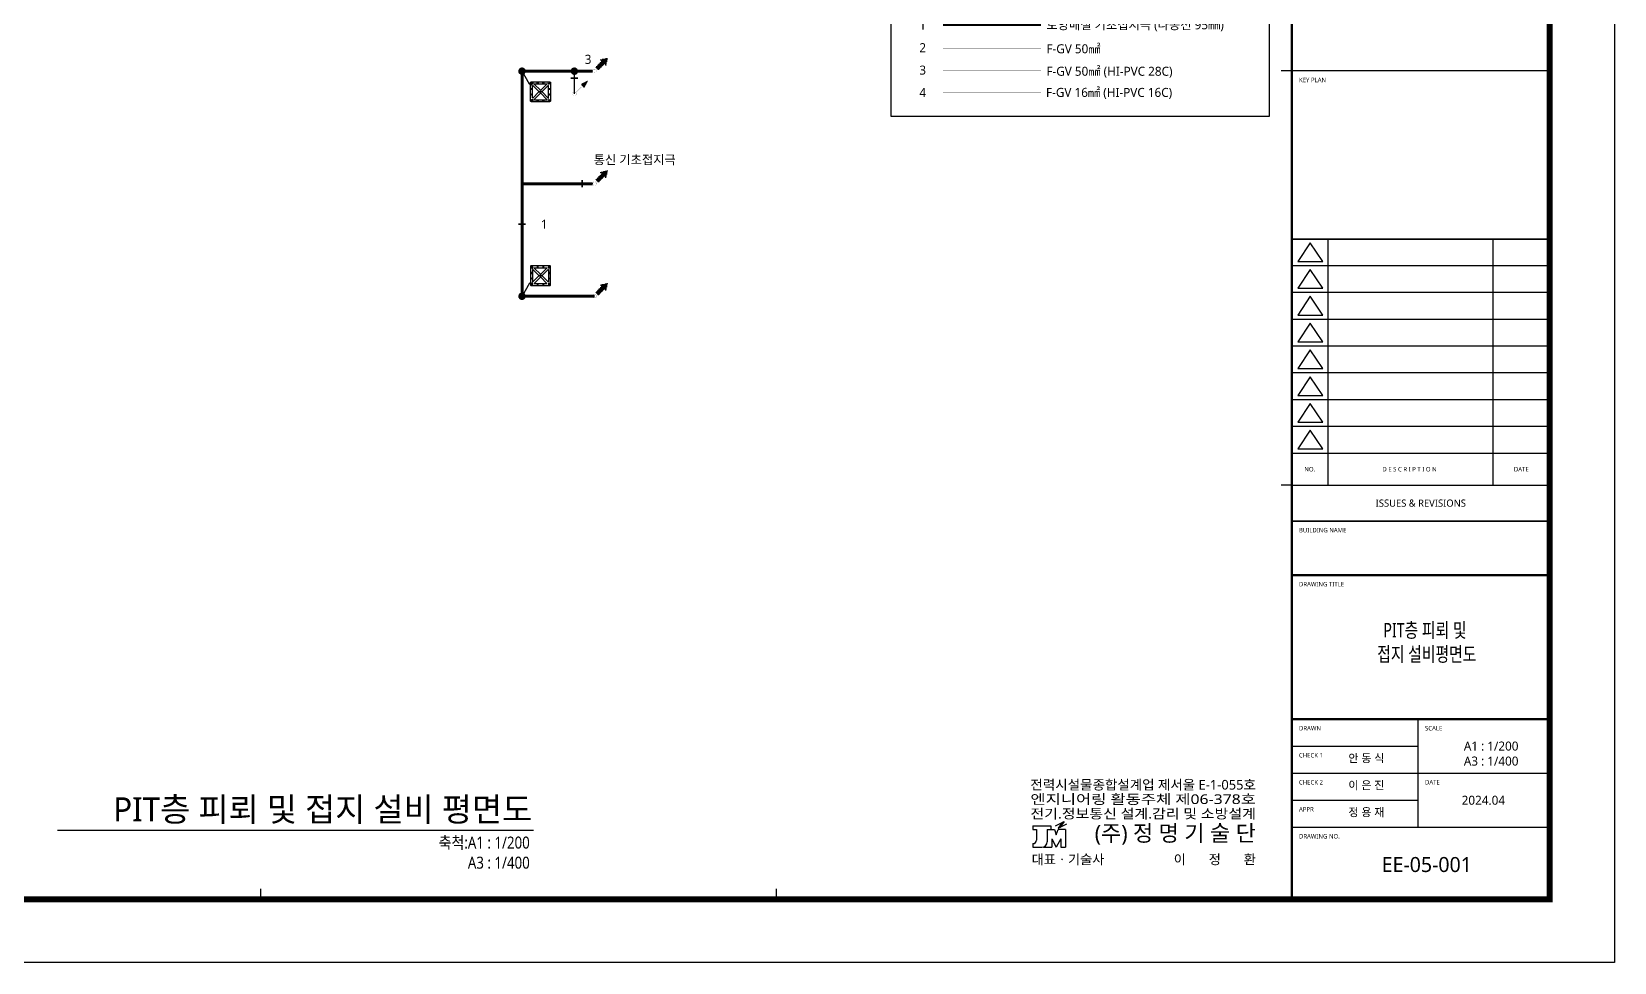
# Model space of a CAD drawing. Header units: millimetres. Extents: x -168600 to 672400, y 82 to 118882.
# Drawn here: x -105882 to -400, y 82 to 62099 of the extents above; entities that cross this region are included whole.
import ezdxf
from ezdxf.enums import TextEntityAlignment as Align

# ---------------------------------------------------------------- set-up
doc = ezdxf.new("R2010")
doc.units = ezdxf.units.MM
doc.header["$LTSCALE"] = 2000
for name, pattern in [('AM_ISO09W050', [22.5, 12, -1.5, 3, -1.5, 3, -1.5]), ('C2', [18.5, 13.5, -2, 1, -2]), ('PHANTOM', [25, 20, -1, 1, -1, 1, -1])]:
    doc.linetypes.add(name, pattern=pattern)
for name, color, linetype in [('arch', 8, 'Continuous'), ('KEC', 3, 'Continuous'), ('KEC-SYM', 3, 'Continuous'), ('KEC-TEXT', 6, 'Continuous'), ('S', 4, 'Continuous'), ('SYM', 3, 'Continuous'), ('TEXT', 3, 'Continuous'), ('TIT', 2, 'Continuous'), ('XR-SHEET(통신)$0$WD-E$0$WD', 6, 'Continuous'), ('XR-SHEET-SHT', 5, 'Continuous'), ('XR-SHEET-TEXT', 3, 'Continuous')]:
    doc.layers.add(name, color=color, linetype=linetype)
doc.layers.add('XR-SHEET-TEMP', color=171, linetype='Continuous', plot=False)
doc.styles.add('GHS', font='malgun.ttf')
doc.styles.add('XR-SHEET$0$XREF-Form$0$맑은고딕', font='malgun.ttf')
doc.styles.add('XR-SHEET(통신)$0$WD-E$0$GHS', font='malgun.ttf')
doc.styles.add('맑은고딕', font='malgun.ttf')
doc.styles.add('맑은고딕B', font='malgunbd.ttf')

# ---------------------------------------------------------------- blocks, each defined once
blk = doc.blocks.new('A$C73120EFD')
at = {"layer": 'XR-SHEET(통신)$0$WD-E$0$WD', "color": 4}
for p, q in [((-27546, 7102), (-27546, 6933)), ((-27546, 7102), (-26702, 7102)), ((-27546, 6933), (-27377, 6933)), ((-27377, 6933), (-27377, 6434)), ((-26871, 6933), (-26871, 6358)), ((-26871, 6933), (-26534, 6933)), ((-26702, 7102), (-26702, 6933)), ((-26534, 6933), (-26449, 6680)), ((-26494, 7105), (-26082, 7309)), ((-26449, 6680), (-26365, 6933)), ((-26165, 7268), (-26370, 6991)), ((-26370, 6991), (-25958, 7194)), ((-26370, 6991), (-26257, 7073)), ((-26027, 6933), (-26365, 6933)), ((-26349, 7019), (-26236, 7101)), ((-26328, 7047), (-26215, 7129)), ((-26314, 7018), (-26278, 7045)), ((-26308, 7075), (-26194, 7157)), ((-26082, 7309), (-26288, 7031)), ((-26287, 7103), (-26173, 7186)), ((-26266, 7131), (-26153, 7214)), ((-26245, 7160), (-26132, 7242)), ((-26224, 7188), (-26111, 7270)), ((-26203, 7216), (-26090, 7298)), ((-26183, 7244), (-26117, 7292)), ((-26027, 6933), (-26027, 6105)), ((-27546, 6273), (-27546, 6105)), ((-27546, 6273), (-27538, 6273)), ((-27546, 6105), (-27124, 6105)), ((-27052, 6115), (-27052, 6105)), ((-27052, 6105), (-26660, 6105)), ((-26660, 6490), (-26449, 6105)), ((-26660, 6490), (-26660, 6105)), ((-26238, 6490), (-26449, 6105)), ((-26238, 6490), (-26238, 6105)), ((-26238, 6105), (-26027, 6105))]:
    blk.add_line(p, q, dxfattribs=at)
for centre, radius in [((-27538, 6434), 160), ((-27124, 6358), 253)]:
    blk.add_arc(centre, radius, 270, 0, dxfattribs=at)
at = {"layer": 'XR-SHEET(통신)$0$WD-E$0$WD', "color": 4, "style": 'XR-SHEET(통신)$0$WD-E$0$GHS'}
for s, width, p, p2 in [('전력시설물종합설계업 제서울 E-1-055호', 0.877197, (-27655, 8791), (-17155, 8791)), ('엔지니어링 활동주체 제06-378호', 1.078185, (-27655, 8118), (-17155, 8118)), ('전기.정보통신 설계.감리 및 소방설계', 0.962199, (-27655, 7445), (-17155, 7445))]:
    blk.add_text(s, height=450, dxfattribs=dict(at, width=width)).set_placement(p, p2, align=Align.FIT)
for s, height, p in [('(주) 정 명 기 술 단', 750, (-17155, 6387)), ('이       정       환', 450, (-17155, 5315))]:
    blk.add_text(s, height=height, dxfattribs=at).set_placement(p, align=Align.RIGHT)
blk.add_text('대표ㆍ기술사 ', height=450, dxfattribs=at).set_placement((-27597, 5315))
blk = doc.blocks.new('XR-SHEET$0$XREF-Form$0$xr-form$0$TITLE')
at = {"layer": 'XR-SHEET-TEXT', "color": 4, "style": '맑은고딕B'}
for tag, height, p in [('TITLE1', 6, (776, 116.69)), ('TITLE4', 6, (776, 111.7)), ('TITLE2', 6, (776, 107.09)), ('TITLE5', 6, (776, 102.09)), ('TITLE3', 6, (776, 97.38)), ('A0.00', 7, (775.56, 32.33))]:
    blk.add_attdef(tag, text='', height=height, dxfattribs=at).set_placement(p, align=Align.MIDDLE_CENTER)
at = {"layer": 'XR-SHEET-TEXT', "color": 3, "style": 'XR-SHEET$0$XREF-Form$0$맑은고딕'}
for tag, p in [('NAME-1', (752.37, 76.33)), ('NAME-2', (752.37, 67.33)), ('NAME-3', (752.37, 58.33)), ('NAME-4', (752.37, 49.33))]:
    blk.add_attdef(tag, text='', height=2.7, dxfattribs=at).set_placement(p, align=Align.MIDDLE_LEFT)
for tag, p in [('SCALE-A1', (796.39, 73.17)), ('SCALE-A3', (796.39, 68.31)), ('DATE', (797.36, 53.01))]:
    blk.add_attdef(tag, text='', height=3, dxfattribs=at).set_placement(p, align=Align.MIDDLE)
blk = doc.blocks.new('XR-FORM-EE', base_point=(461, 408))
at = {"layer": 'XR-SHEET-SHT', "color": 5}
for p, q in [((163900, 59400), (146700, 59400)), ((163900, 48198), (146700, 48198)), ((149100, 48198), (149100, 31800)), ((160100, 48198), (160100, 31800)), ((163900, 46413), (146700, 46413)), ((163900, 44628), (146700, 44628)), ((163900, 42844), (146700, 42844)), ((163900, 41059), (146700, 41059)), ((163900, 39274), (146700, 39274)), ((163900, 37489), (146700, 37489)), ((163900, 35705), (146700, 35705)), ((146700, 33920), (163900, 33920)), ((146700, 31800), (163900, 31800)), ((146700, 25800), (163900, 25800)), ((155100, 16200), (155100, 9000)), ((146700, 14400), (155100, 14400)), ((146700, 12600), (163900, 12600)), ((146700, 10800), (155100, 10800)), ((146700, 9000), (163900, 9000))]:
    blk.add_line(p, q, dxfattribs=at)
blk.add_lwpolyline([(0, 118800), (168200, 118800), (168200, 0), (0, 0)], close=True, dxfattribs=at)
at = {"layer": 'XR-SHEET-SHT', "color": 5, "const_width": 400}
blk.add_lwpolyline([(9300, 114600), (163900, 114600), (163900, 4200), (9300, 4200)], close=True, dxfattribs=at)
at = {"layer": 'XR-SHEET-SHT', "color": 5}
for points, const_width in [([(146700, 114600), (146700, 4200)], 160), ([(146700, 48198), (163900, 48198)], 114), ([(146700, 29400), (163900, 29400)], 114), ([(146700, 25800), (163900, 25800)], 160), ([(146700, 25800), (163900, 25800)], 140), ([(146700, 16200), (163900, 16200)], 160)]:
    blk.add_lwpolyline(points, dxfattribs=dict(at, const_width=const_width))
at = {"layer": 'XR-SHEET-SHT', "color": 5, "flags": 128}
for points in [[(147937, 47949), (147097, 46700), (148777, 46700)], [(147937, 46165), (147097, 44915), (148777, 44915)], [(147937, 44380), (147097, 43131), (148777, 43131)], [(147937, 42595), (147097, 41346), (148777, 41346)], [(147937, 40810), (147097, 39561), (148777, 39561)], [(147937, 39026), (147097, 37776), (148777, 37776)], [(147937, 37241), (147097, 35992), (148777, 35992)], [(147937, 35456), (147097, 34207), (148777, 34207)]]:
    blk.add_lwpolyline(points, close=True, dxfattribs=at)
at = {"layer": 'XR-SHEET-TEMP'}
for p, q in [((146700, 59400), (146000, 59400)), ((146700, 31800), (146000, 31800)), ((78000, 4200), (78000, 4900)), ((112350, 4200), (112350, 4900))]:
    blk.add_line(p, q, dxfattribs=at)
at = {"layer": 'S', "xscale": 1.431220871780062, "yscale": 1.431220896772468, "zscale": 1.431220886775505}
blk.add_blockref('A$C73120EFD', (168863, -1070), dxfattribs=at)
at = {"layer": 'XR-SHEET-TEXT', "color": 3}
ref = blk.add_blockref('XR-SHEET$0$XREF-Form$0$xr-form$0$TITLE', (0, -297), dxfattribs=dict(at, xscale=200, yscale=200, zscale=200))
ref.add_attrib('NAME-2', '안 동 식', dxfattribs={"color": 3, "height": 540, "style": '맑은고딕'}).set_placement((150474, 13169), align=Align.BOTTOM_LEFT)
ref.add_attrib('NAME-3', '이 은 진', dxfattribs={"color": 3, "height": 540, "style": '맑은고딕'}).set_placement((150474, 11369), align=Align.BOTTOM_LEFT)
ref.add_attrib('NAME-4', '정 용 재', dxfattribs={"color": 3, "height": 540, "style": '맑은고딕'}).set_placement((150474, 9569), align=Align.BOTTOM_LEFT)
ref.add_attrib('DATE', '2024.04', dxfattribs={"color": 3, "height": 600, "style": '맑은고딕'}).set_placement((159471, 10800), align=Align.MIDDLE)
at = {"layer": 'XR-SHEET-SHT', "color": 7, "style": 'XR-SHEET$0$XREF-Form$0$맑은고딕'}
for s, p in [('KEY PLAN', (147180, 58800)), ('BUILDING NAME', (147180, 28800)), ('DRAWING TITLE', (147180, 25200)), ('DRAWN', (147180, 15600)), ('SCALE', (155580, 15600)), ('CHECK 1', (147180, 13800)), ('CHECK 2', (147180, 12000)), ('DATE', (155580, 12000)), ('APPR', (147180, 10200)), ('DRAWING NO.', (147180, 8400))]:
    blk.add_text(s, height=300, dxfattribs=at).set_placement(p, align=Align.MIDDLE_LEFT)
for s, height, p in [('NO.', 300, (147900, 32860)), ('D E S C R I P T I O N ', 300, (154600, 32860)), ('DATE', 300, (162000, 32860)), ('ISSUES & REVISIONS', 480, (155300, 30600))]:
    blk.add_text(s, height=height, dxfattribs=at).set_placement(p, align=Align.MIDDLE_CENTER)
blk = doc.blocks.new('접속점 (본딩)')
at = {"layer": 'KEC-SYM'}
h = blk.add_hatch(color=1, dxfattribs=at)
h.dxf.hatch_style = 1
h.paths.add_polyline_path([(125, 0, 1), (-125, 0, 1)])
at = {"layer": 'KEC-SYM', "color": 1, "const_width": 2}
for points in [[(125, 0, 1), (-125, 0)], [(125, 0, -1), (-125, 0)]]:
    blk.add_lwpolyline(points, format="xyb", dxfattribs=at)
blk = doc.blocks.new('STS 316 접지판')
at = {"layer": 'KEC-SYM'}
h = blk.add_hatch(color=6, dxfattribs=at)
h.set_gradient(color1=(255, 0, 255), color2=(255, 0, 255), tint=1, name='SPHERICAL')
h.paths.add_polyline_path([(-210, 232, 1), (-254, 232, 1)])
h.paths.add_polyline_path([(-61, 249, 1), (-94, 249, 1)])
h.paths.add_polyline_path([(94, 249, 1), (61, 249, 1)])
h.paths.add_polyline_path([(254, 232, 1), (210, 232, 1)])
h.paths.add_polyline_path([(265, -77, 1), (232, -77, 1)])
h.paths.add_polyline_path([(265, 77, 1), (232, 77, 1)])
h.paths.add_polyline_path([(-61, -249, 1), (-94, -249, 1)])
h.paths.add_polyline_path([(94, -249, 1), (61, -249, 1)])
h.paths.add_polyline_path([(254, -232, 1), (210, -232, 1)])
h.paths.add_polyline_path([(-210, -232, 1), (-254, -232, 1)])
h.paths.add_polyline_path([(-232, -77, 1), (-265, -77, 1)])
h.paths.add_polyline_path([(-232, 77, 1), (-265, 77, 1)])
h.paths.add_polyline_path([(22, 0, 1), (-22, 0, 1)])
h = blk.add_hatch(color=6, dxfattribs=at)
h.set_gradient(color1=(255, 0, 255), color2=(255, 0, 255), tint=1, name='SPHERICAL')
h.paths.add_polyline_path([(-232, -77, 1), (-265, -77, 1)])
h.paths.add_polyline_path([(-232, 77, 1), (-265, 77, 1)])
h.paths.add_polyline_path([(-210, 232, 1), (-254, 232, 1)])
h.paths.add_polyline_path([(-61, 249, 1), (-94, 249, 1)])
h.paths.add_polyline_path([(94, 249, 1), (61, 249, 1)])
h.paths.add_polyline_path([(22, 0, 1), (-22, 0, 1)])
h.paths.add_polyline_path([(254, 232, 1), (210, 232, 1)])
h = blk.add_hatch(color=6, dxfattribs=at)
h.set_gradient(color1=(132, 132, 132), one_color=1, tint=1, name='SPHERICAL')
h.paths.add_polyline_path([(22, 0, 1), (-22, 0, 1)])
at = {"layer": 'KEC-SYM', "color": 6}
for points in [[(-254, 276), (254, 276, -0.414214), (276, 254), (276, -254, -0.414214), (254, -276), (-254, -276, -0.414214), (-276, -254), (-276, 254, -0.414214), (-254, 276, 0.033225)], [(-221, -169), (-221, 169, -0.668179), (-212, 173), (-43, 4, -0.414214), (-43, -4), (-212, -173, -0.668179), (-221, -169, -0.016281)], [(-169, 221), (169, 221, -0.668179), (173, 212), (4, 43, -0.414214), (-4, 43), (-173, 212, -0.668179), (-169, 221, -0.016281)], [(221, -169), (221, 169, 0.668179), (212, 173), (43, 4, 0.414214), (43, -4), (212, -173, 0.668179), (221, -169, 0.016281)], [(-169, -221), (169, -221, 0.668179), (173, -212), (4, -43, 0.414214), (-4, -43), (-173, -212, 0.668179), (-169, -221, 0.016281)]]:
    blk.add_lwpolyline(points, format="xyb", dxfattribs=at)
for centre, radius in [((-249, 77), 16.6), ((-232, 232), 22.1), ((-78, 249), 16.6), ((0, 0), 22.1), ((78, 249), 16.6), ((232, 232), 22.1), ((249, 77), 16.6), ((-249, -77), 16.6), ((-232, -232), 22.1), ((-78, -249), 16.6), ((78, -249), 16.6), ((232, -232), 22.1), ((249, -77), 16.6)]:
    blk.add_circle(centre, radius, dxfattribs=at)
blk = doc.blocks.new('STS 316 접지판 set')
at = {"layer": 'KEC-SYM', "color": 4, "linetype": 'AM_ISO09W050', "ltscale": 0.12}
blk.add_line((250, -433), (0, 0), dxfattribs=at)
at = {"layer": 'KEC-SYM', "color": 4, "linetype": 'PHANTOM', "ltscale": 5}
blk.add_arc((290, -405), 48.6, 215.2746, 357.4018, dxfattribs=at)
at = {"layer": 'KEC-SYM', "color": 0}
blk.add_blockref('접속점 (본딩)', (0, 0), dxfattribs=at)
at = {"layer": 'KEC-SYM', "color": 6, "xscale": 1.2, "yscale": 1.2, "zscale": 1.2}
blk.add_blockref('STS 316 접지판', (617, -686), dxfattribs=at)
blk = doc.blocks.new('입상입하1')
at = {"layer": 'KEC-SYM'}
h = blk.add_hatch(dxfattribs=at)
h.set_pattern_fill('ANSI31', color=6, scale=50, angle=135)
h.set_pattern_definition([(180, (845993.8846, 610394.13), (-1e-14, -6.25), [])])
h.paths.add_polyline_path([(432, 432), (321, 228), (229, 321)])
at = {"layer": 'KEC-SYM', "color": 6, "const_width": 3.93}
blk.add_lwpolyline([(0, 61, -1), (0, -61, -1), (0, 61)], format="xyb", dxfattribs=at)
for points in [[(43, 43), (275, 275)], [(434, 433), (322, 227), (229, 321), (434, 433)]]:
    blk.add_lwpolyline(points, dxfattribs=at)
blk = doc.blocks.new('구조체접속')
at = {"layer": 'KEC-SYM'}
h = blk.add_hatch(dxfattribs=at)
h.set_pattern_fill('ANGLE', color=6, scale=200)
h.set_pattern_definition([(0, (0, 0), (0, 55), [40, -15]), (90, (0, 0), (-55, 3e-15), [40, -15])])
h.paths.add_polyline_path([(-168, 168), (-168, -168), (168, -168), (168, 168)])
at = {"layer": 'KEC-SYM', "color": 6}
for p, q in [((166, 168), (168, 166)), ((-168, -166), (-166, -168))]:
    blk.add_line(p, q, dxfattribs=at)
at = {"layer": 'KEC-SYM', "color": 6, "const_width": 2}
blk.add_lwpolyline([(168, 168), (-168, 168), (-168, -168), (168, -168)], close=True, dxfattribs=at)
blk = doc.blocks.new('피뢰접지단자함')
at = {"layer": 'KEC-SYM'}
h = blk.add_hatch(color=6, dxfattribs=at)
h.dxf.hatch_style = 1
h.paths.add_polyline_path([(-291, 228), (-291, -228), (291, -228), (291, 228)])
h.paths.add_polyline_path([(-264, 201), (-264, -201), (264, -201), (264, 201)], flags=0)
h.paths.add_polyline_path([(-264, 201), (-264, -201), (264, -201), (264, 201)], flags=0)
h.paths.add_polyline_path([(-264, 201), (-264, -201), (264, -201), (264, 201)], flags=16)
h = blk.add_hatch(color=6, dxfattribs=at)
h.dxf.hatch_style = 1
h.paths.add_polyline_path([(-264, 201), (-264, -201), (264, -201), (264, 201)], flags=17)
h.paths.add_polyline_path([(-264, 201), (-264, -201), (264, -201), (264, 201)], flags=0)
h.paths.add_polyline_path([(-264, 201), (-264, -201), (264, -201), (264, 201)], flags=17)
h = blk.add_hatch(color=6, dxfattribs=at)
h.dxf.hatch_style = 1
h.paths.add_polyline_path([(-264, 201), (-264, -201), (264, -201), (264, 201)], flags=17)
h.paths.add_polyline_path([(-264, 201), (-264, -201), (264, -201), (264, 201)], flags=0)
h.paths.add_polyline_path([(-264, 201), (-264, -201), (264, -201), (264, 201)], flags=17)
h = blk.add_hatch(color=6, dxfattribs=at)
h.dxf.hatch_style = 1
h.paths.add_polyline_path([(-264, 201), (-264, -201), (264, -201), (264, 201)], flags=17)
h.paths.add_polyline_path([(-264, 201), (-264, -201), (264, -201), (264, 201)], flags=0)
h.paths.add_polyline_path([(-264, 201), (-264, -201), (264, -201), (264, 201)], flags=17)
at = {"layer": 'KEC-SYM', "color": 6}
blk.add_lwpolyline([(-291, 228), (291, 228), (291, -228), (-291, -228)], close=True, dxfattribs=at)
blk.add_lwpolyline([(264, 201), (-264, 201), (264, 201), (264, -201), (-264, -201), (-264, 201)], dxfattribs=at)
at = {"layer": 'KEC-SYM', "color": 6, "style": '맑은고딕'}
for s, height, p in [('G', 300, (-30, 0)), ('L', 156, (146, -72))]:
    blk.add_text(s, height=height, dxfattribs=at).set_placement(p, align=Align.MIDDLE)
blk = doc.blocks.new('전력접지단자함')
at = {"layer": 'KEC-SYM'}
h = blk.add_hatch(color=6, dxfattribs=at)
h.dxf.hatch_style = 1
h.paths.add_polyline_path([(-291, 228), (-291, -228), (291, -228), (291, 228)])
h.paths.add_polyline_path([(-264, 201), (-264, -201), (264, -201), (264, 201)], flags=0)
h.paths.add_polyline_path([(-264, 201), (-264, -201), (264, -201), (264, 201)], flags=0)
h.paths.add_polyline_path([(-264, 201), (-264, -201), (264, -201), (264, 201)], flags=16)
at = {"layer": 'KEC-SYM', "color": 6}
blk.add_lwpolyline([(-291, 228), (291, 228), (291, -228), (-291, -228)], close=True, dxfattribs=at)
blk.add_lwpolyline([(264, 201), (-264, 201), (264, 201), (264, -201), (-264, -201), (-264, 201)], dxfattribs=at)
at = {"layer": 'KEC-SYM', "color": 6, "style": '맑은고딕'}
for s, height, p in [('G', 300, (-30, 0)), ('E', 156, (148, -72))]:
    blk.add_text(s, height=height, dxfattribs=at).set_placement(p, align=Align.MIDDLE)
blk = doc.blocks.new('통신접지단자함')
at = {"layer": 'KEC-SYM'}
h = blk.add_hatch(color=6, dxfattribs=at)
h.dxf.hatch_style = 1
h.paths.add_polyline_path([(-291, 228), (-291, -228), (291, -228), (291, 228)])
h.paths.add_polyline_path([(-264, 201), (-264, -201), (264, -201), (264, 201)], flags=0)
h.paths.add_polyline_path([(-264, 201), (-264, -201), (264, -201), (264, 201)], flags=0)
h.paths.add_polyline_path([(-264, 201), (-264, -201), (264, -201), (264, 201)], flags=16)
at = {"layer": 'KEC-SYM', "color": 6}
blk.add_lwpolyline([(-291, 228), (291, 228), (291, -228), (-291, -228)], close=True, dxfattribs=at)
blk.add_lwpolyline([(264, 201), (-264, 201), (264, 201), (264, -201), (-264, -201), (-264, 201)], dxfattribs=at)
at = {"layer": 'KEC-SYM', "color": 6, "style": '맑은고딕'}
for s, height, p in [('G', 300, (-30, 0)), ('T', 156, (148, -72))]:
    blk.add_text(s, height=height, dxfattribs=at).set_placement(p, align=Align.MIDDLE)
blk = doc.blocks.new('장비접지단자함')
at = {"layer": 'KEC-SYM', "color": 6}
blk.add_lwpolyline([(-581, 456), (581, 456), (581, -456), (-581, -456)], close=True, dxfattribs=at)
blk.add_lwpolyline([(527, 402), (-527, 402), (527, 402), (527, -402), (-527, -402), (-527, 402)], dxfattribs=at)
at = {"layer": 'KEC-SYM', "color": 6, "style": '맑은고딕'}
blk.add_text('G', height=600, dxfattribs=at).set_placement((0, 0), align=Align.MIDDLE)
blk = doc.blocks.new('wqegqadsd')
at = {"color": 254}
for points in [[(0, 902), (0, -28594), (25200, -28594), (25200, 902)], [(0, -30094), (0, -55836), (25200, -55836), (25200, -30094)]]:
    blk.add_wipeout(points, dxfattribs=at).dxf.layer = 'SYM'
at = {"layer": 'SYM'}
h = blk.add_hatch(color=256, dxfattribs=at)
edge = h.paths.add_edge_path()
edge.add_line((0, -637), (0, -915))
edge.add_arc((461, -637), 538, 211.04827, 270)
edge.add_line((461, -1175), (11354, -1175))
edge.add_arc((11457, 1290), 2467, 267.60811, 310.71777)
edge.add_line((13067, -580), (14549, 902))
edge.add_line((14549, 902), (14278, 902))
edge.add_line((14278, 902), (12931, -445))
edge.add_arc((11339, 1170), 2268, 270.3911, 314.6089, ccw=False)
edge.add_line((11354, -1098), (461, -1098))
edge.add_arc((461, -637), 461, 180, 270, ccw=False)
h = blk.add_hatch(color=256, dxfattribs=at)
edge = h.paths.add_edge_path()
edge.add_line((0, -31632), (0, -31910))
edge.add_arc((461, -31632), 538, 211.04827, 270)
edge.add_line((461, -32171), (11354, -32171))
edge.add_arc((11457, -29706), 2467, 267.60811, 310.71777)
edge.add_line((13067, -31576), (14549, -30094))
edge.add_line((14549, -30094), (14278, -30094))
edge.add_line((14278, -30094), (12931, -31440))
edge.add_arc((11339, -29826), 2268, 270.3911, 314.6089, ccw=False)
edge.add_line((11354, -32093), (461, -32093))
edge.add_arc((461, -31632), 461, 180, 270, ccw=False)
for points in [[(13323, -721), (14945, 902), (25200, 902), (25200, -28594), (0, -28594), (0, -1535), (11321, -1535, 0.0954038), (12403, -1327, 0.1015809), (13323, -721, -0.4142136)], [(0, -637, 0.4142136), (461, -1098), (11354, -1098, 0.1953667), (12931, -445), (14278, 902)], [(14278, 902), (0, 902), (0, -637, 0.4142136), (461, -1098), (11354, -1098, 0.1953667), (12931, -445), (14278, 902)], [(0, -637), (0, -915, 0.2630528), (461, -1175), (11354, -1175, 0.1903517), (13067, -580)], [(13323, -31716), (14945, -30094), (25200, -30094), (25200, -55836), (0, -55836), (0, -32531), (11321, -32531, 0.0954038), (12403, -32322, 0.1015809), (13323, -31716, -0.4142136)], [(0, -31632, 0.4142136), (461, -32093), (11354, -32093, 0.1953667), (12931, -31440), (14278, -30094)], [(14278, -30094), (0, -30094), (0, -31632, 0.4142136), (461, -32093), (11354, -32093, 0.1953667), (12931, -31440), (14278, -30094)], [(0, -31632), (0, -31910, 0.2630528), (461, -32171), (11354, -32171, 0.1903517), (13067, -31576)]]:
    blk.add_lwpolyline(points, format="xyb", dxfattribs=at)
at = {"layer": 'SYM', "style": 'GHS'}
for s, p in [('접지설비 개요 및 특기사항', (6152, -98)), ('접지설비 범례', (6152, -31094))]:
    blk.add_text(s, height=600, dxfattribs=at).set_placement(p, align=Align.MIDDLE_CENTER)
at = {"color": 6}
for points in [[(600, -2135), (24600, -2135), (24600, -27993), (600, -27993)], [(600, -33130), (24600, -33130), (24600, -55236), (600, -55236)]]:
    blk.add_wipeout(points, dxfattribs=at).dxf.layer = 'KEC-TEXT'
for points in [[(600, -2135), (24600, -2135), (24600, -27993), (600, -27993)], [(600, -33131), (24600, -33131), (24600, -55236), (600, -55236)]]:
    blk.add_wipeout(points, dxfattribs=at).dxf.layer = 'KEC-TEXT'
at = {"layer": 'KEC-SYM', "color": 6, "linetype": 'AM_ISO09W050', "ltscale": 0.1, "const_width": 200}
blk.add_lwpolyline([(3457, -49705), (9991, -49705)], dxfattribs=at)
at = {"layer": 'KEC-SYM', "color": 6, "linetype": 'C2', "ltscale": 0.05, "const_width": 20}
for points in [[(3457, -51302), (9991, -51302)], [(3457, -52800), (9991, -52800)], [(3457, -54209), (9991, -54209)]]:
    blk.add_lwpolyline(points, dxfattribs=at)
at = {"layer": 'KEC-TEXT', "color": 6}
blk.add_line((3800, -33131), (3800, -48731), dxfattribs=at)
for points in [[(5400, -2135), (5400, -15735)], [(600, -3735), (24600, -3735)], [(600, -6735), (24600, -6735)], [(600, -9735), (24600, -9735)], [(600, -12735), (24600, -12735)], [(600, -15735), (24600, -15735)], [(600, -15735), (24600, -15735)], [(600, -34731), (24600, -34731)], [(600, -36731), (24600, -36731)], [(600, -38731), (24600, -38731)], [(600, -40731), (24600, -40731)], [(600, -42731), (24600, -42731)], [(600, -44731), (24600, -44731)], [(600, -46731), (24600, -46731)], [(600, -48731), (24600, -48731)]]:
    blk.add_lwpolyline(points, dxfattribs=at)
at = {"layer": 'KEC'}
blk.add_blockref('장비접지단자함', (2200, -45731), dxfattribs=at)
at = {"layer": 'KEC-SYM', "color": 0}
for name, p, xscale, yscale, zscale in [('STS 316 접지판', (2200, -35731), 2.4, 2.4, 2.4), ('구조체접속', (2200, -37731), 1.6, 1.6, 1.6), ('피뢰접지단자함', (2200, -39731), 2, 2, 2), ('전력접지단자함', (2200, -41731), 2, 2, 2), ('통신접지단자함', (2200, -43731), 2, 2, 2), ('입상입하1', (1383, -47999), 2, 2, 2)]:
    blk.add_blockref(name, p, dxfattribs=dict(at, xscale=xscale, yscale=yscale, zscale=zscale))
at = {"layer": 'KEC-SYM', "color": 0, "xscale": 2, "yscale": 2, "zscale": 2, "rotation": 180}
blk.add_blockref('입상입하1', (3118, -47362), dxfattribs=at)
at = {"layer": 'SYM', "style": 'GHS'}
for s, p in [('적 용 기 준', (890, -2955)), ('내   용', (13725, -2955)), ('표         준', (845, -5248)), ('한국전기설비규정(KEC) 140 접지시스템,', (5800, -4644)), ('KS C IEC 60364, KS C IEC 62305', (5786, -5844)), ('전력접지 (최대 허용 값 이내의 접촉 및 보폭전압)', (5800, -7326)), ('방         식', (845, -8255)), ('통신 및 피뢰접지 (10Ω 이하)', (5800, -8277)), ('진동실험,노이즈,챔버룸,정전기 접지 (10Ω 이하)', (5800, -9250)), ('MESH: 나동선 70㎟', (5800, -10624)), ('접 지 형 태', (890, -11261)), ('Rod: STS 316 접지판(500㎜ x 500㎜)', (5800, -11824)), ('기초/기둥철근 또는 철골 구조체 접속,', (5800, -13629)), ('등전위접속', (913, -14255)), ('금속배관(수도관, 가스관, 기계배관 등) 접속', (5776, -14829)), ('1. STS 316 접지판', (1236, -16492)), ('- STS 316 접지판은 STS 316 재질의 제품을 사용한다.', (1236, -17435)), ('2. 피뢰인하도선을 자연적 구성부재인 철골 또는 철근 등을', (1236, -18663)), ('이용하는 경우에는 접지전극과 수뢰부 사이의 전기저항이', (1236, -19663)), ('0.2 Ω 이하로 확보되어야 하며 구조체 접속방법을 따른다.', (1236, -20663)), ('3. 접지저항값 설계기준', (1236, -21921)), ('- 부식, 건조 및 동결 등 대지환경 변화에 충족하여야 한다.', (1236, -22921)), ('- 인체감전보호를 위한 값과 전기설비의 기계적 요구에 의한', (1236, -23921)), ('값을 만족하여야 한다.', (1236, -24921)), ('4. Test Rod의 위치는 현장 여건에 따라 변경될 수 있으며', (1236, -26063)), ('Test Rod간 거리는 10m 이상 이격 시켜 시공한다.', (1236, -27063)), ('구  분', (1072, -33941)), ('내   용', (12925, -33950)), ('STS 316 접지판(500㎜ x 500㎜)', (4200, -35719)), ("'구조체'접속 (철근 및 철골 접속)", (4200, -37724)), ('피뢰접지 단자함', (4200, -39756)), ('전력접지 단자함', (4200, -41756)), ('통신접지 단자함', (4200, -43756)), ('접지 단자함(진동실험,노이즈,챔버룸,정전기)', (4200, -45756)), ('입상, 입하', (4200, -47719)), ('토양매설 기초접지극 (나동선 95㎟)', (10346, -49725)), ('F-GV 50㎟', (10346, -51322)), ('F-GV 50㎟ (HI-PVC 28C)', (10346, -52820)), ('F-GV 16㎟ (HI-PVC 16C)', (10322, -54229))]:
    blk.add_text(s, height=600, dxfattribs=at).set_placement(p, align=Align.MIDDLE_LEFT)
at = {"color": 6}
for points in [[(1556, -51559), (1556, -50910), (2118, -50585), (2680, -50910), (2680, -51559), (2118, -51883)], [(1556, -54555), (1556, -53906), (2118, -53581), (2680, -53906), (2680, -54555), (2118, -54880)]]:
    blk.add_wipeout(points, dxfattribs=at).dxf.layer = 'SYM'
at = {"layer": 'SYM', "style": 'GHS'}
for s, p in [('2', (1880, -51250)), ('4', (1880, -54241))]:
    blk.add_text(s, height=600, dxfattribs=at).set_placement(p, align=Align.MIDDLE_LEFT)
at = {"color": 6}
for points in [[(1556, -50061), (1556, -49412), (2118, -49087), (2680, -49412), (2680, -50061), (2118, -50385)], [(1556, -53057), (1556, -52408), (2118, -52083), (2680, -52408), (2680, -53057), (2118, -53381)]]:
    blk.add_wipeout(points, dxfattribs=at).dxf.layer = 'SYM'
at = {"layer": 'SYM', "style": 'GHS'}
for s, p in [('1', (1880, -49752)), ('3', (1880, -52743))]:
    blk.add_text(s, height=600, dxfattribs=at).set_placement(p, align=Align.MIDDLE_LEFT)
blk = doc.blocks.new('입상입하3')
at = {"layer": 'KEC-SYM'}
h = blk.add_hatch(dxfattribs=at)
h.set_pattern_fill('ANGLE', color=6, scale=100)
h.set_pattern_definition([(0, (12838258.34, 1900376.315), (0, 27.5), [20, -7.5]), (90, (12838258.34, 1900376.315), (-27.5, 2e-15), [20, -7.5])])
h.paths.add_polyline_path([(39, 124), (124, 39), (326, 242), (377, 192), (433, 433), (192, 377), (242, 326)])
at = {"layer": 'KEC-SYM', "color": 6, "const_width": 3.93}
blk.add_lwpolyline([(0, 61, -1), (0, -61, -1), (0, 61)], format="xyb", dxfattribs=at)
blk.add_lwpolyline([(377, 192), (326, 242), (124, 39), (39, 124), (242, 326), (192, 377), (433, 433)], close=True, dxfattribs=at)

msp = doc.modelspace()

# ---------------------------------------------------------------- linework, layer by layer
at = {"layer": 'KEC', "color": 6, "linetype": 'AM_ISO09W050', "const_width": 200}
for points in [[(-68359.3, 44465), (-73200, 44465), (-73200, 59465), (-68481.9, 59465)], [(-68481.9, 51965), (-73200, 51965)]]:
    msp.add_lwpolyline(points, dxfattribs=at)
at = {"layer": 'KEC', "color": 6, "linetype": 'C2', "ltscale": 0.5}
msp.add_lwpolyline([(-69710, 57952.3), (-69710, 59465)], dxfattribs=at)
at = {"layer": 'KEC-TEXT', "color": 6}
msp.add_lwpolyline([(-68574.3, 53586.5, 0, 0, 0), (-69189.4, 53586.5, 0, 0, 0), (-69189.4, 52205.3, 102.7, 102.7, 0), (-69189.4, 51724.7, 0, 0, 0)], format="xyseb", dxfattribs=at)
at = {"layer": 'TIT'}
msp.add_line((-104154.9, 8900), (-72430.4, 8900), dxfattribs=at)

# ---------------------------------------------------------------- block references
at = {"layer": 'arch'}
msp.add_blockref('XR-FORM-EE', (-168139, 490.7), dxfattribs=at)
at = {"layer": 'KEC-SYM', "color": 6, "xscale": 2, "yscale": 2, "zscale": 2}
for name, p in [('STS 316 접지판 set', (-73200, 59465)), ('입상입하3', (-68359.3, 44473.2))]:
    msp.add_blockref(name, p, dxfattribs=at)
at = {"layer": 'KEC-SYM', "color": 6, "yscale": 2, "zscale": 2}
for name, p, xscale, rotation in [('접속점 (본딩)', (-69710, 59465), 2, 180), ('입상입하1', (-69710, 57952.3), 2, 359.455682975917), ('STS 316 접지판 set', (-73200, 44465), -2, 180)]:
    msp.add_blockref(name, p, dxfattribs=dict(at, xscale=xscale, rotation=rotation))

# ---------------------------------------------------------------- texts
at = {"layer": 'TEXT', "style": 'GHS', "width": 0.75}
for s, p in [('PIT층 피뢰 및 ', (-12900, 22217.2)), ('접지 설비평면도', (-12900, 20617.2))]:
    msp.add_text(s, height=965.94, dxfattribs=at).set_placement(p, align=Align.MIDDLE_CENTER)
at = {"layer": 'TEXT', "style": 'GHS'}
for s, height, p in [('A1 : 1/200', 600, (-8609.7, 14494.6)), ('A3 : 1/400', 600, (-8609.7, 13494.6)), ('EE-05-001', 1000, (-12900, 6600))]:
    msp.add_text(s, height=height, dxfattribs=at).set_placement(p, align=Align.MIDDLE_CENTER)
at = {"layer": 'TIT', "style": 'GHS'}
msp.add_text('PIT층 피뢰 및 접지 설비 평면도', height=1600, dxfattribs=at).set_placement((-72522.2, 10279.7), align=Align.MIDDLE_RIGHT)
at = {"layer": 'TIT', "style": 'GHS', "width": 0.85}
for s, p in [('축척:A1 : 1/200', (-72684.3, 7662.3)), ('A3 : 1/400', (-72684.3, 6324.1))]:
    msp.add_text(s, height=800, dxfattribs=at).set_placement(p, align=Align.RIGHT)

# ---------------------------------------------------------------- next in the draw order: block references
at = {"layer": 'KEC', "color": 0}
msp.add_blockref('wqegqadsd', (-48600, 112280.6), dxfattribs=at)

# ---------------------------------------------------------------- next in the draw order: wipeouts: each hides what was drawn before it
at = {"color": 6}
for points in [[(-69341.1, 59937.8), (-69341.1, 60586.8), (-68779, 60911.3), (-68216.9, 60586.8), (-68216.9, 59937.8), (-68779, 59613.2)], [(-68574.3, 54186.5), (-62071.6, 54186.5), (-62071.6, 52986.5), (-68574.3, 52986.5)], [(-72269.1, 48941.8), (-72269.1, 49590.8), (-71707, 49915.4), (-71144.9, 49590.8), (-71144.9, 48941.8), (-71707, 48617.3)]]:
    msp.add_wipeout(points, dxfattribs=at).dxf.layer = 'KEC-TEXT'

# ---------------------------------------------------------------- next in the draw order: linework, layer by layer
at = {"layer": 'KEC-TEXT', "color": 6}
for points in [[(-68779, 59613.2, 0, 0, 0), (-68779, 58998.2, 0, 0, 0), (-69469.6, 58998.2, 102.7, 102.7, 0), (-69950.3, 58998.2, 0, 0, 0)], [(-72269.1, 49266.3, 0, 0, 0), (-72959.7, 49266.3, 102.7, 102.7, 0), (-73440.3, 49266.3, 0, 0, 0)]]:
    msp.add_lwpolyline(points, format="xyseb", dxfattribs=at)

# ---------------------------------------------------------------- next in the draw order: block references
at = {"layer": 'KEC-SYM', "color": 6, "xscale": 2, "yscale": 2, "zscale": 2}
for p in [(-68359.3, 59478.9), (-68359.3, 51980.3)]:
    msp.add_blockref('입상입하3', p, dxfattribs=at)

# ---------------------------------------------------------------- next in the draw order: texts
at = {"layer": 'KEC-TEXT', "color": 3, "style": '맑은고딕'}
for s, p in [('3', (-69020.9, 60257.4)), ('1', (-71948.9, 49261.4))]:
    msp.add_text(s, height=600, dxfattribs=at).set_placement(p, align=Align.MIDDLE_LEFT)
at = {"layer": 'KEC-TEXT', "color": 6, "style": '맑은고딕'}
msp.add_text('통신 기초접지극', height=600, dxfattribs=at).set_placement((-68427.5, 53566.8), align=Align.MIDDLE_LEFT)

doc.saveas('drawing.dxf')
